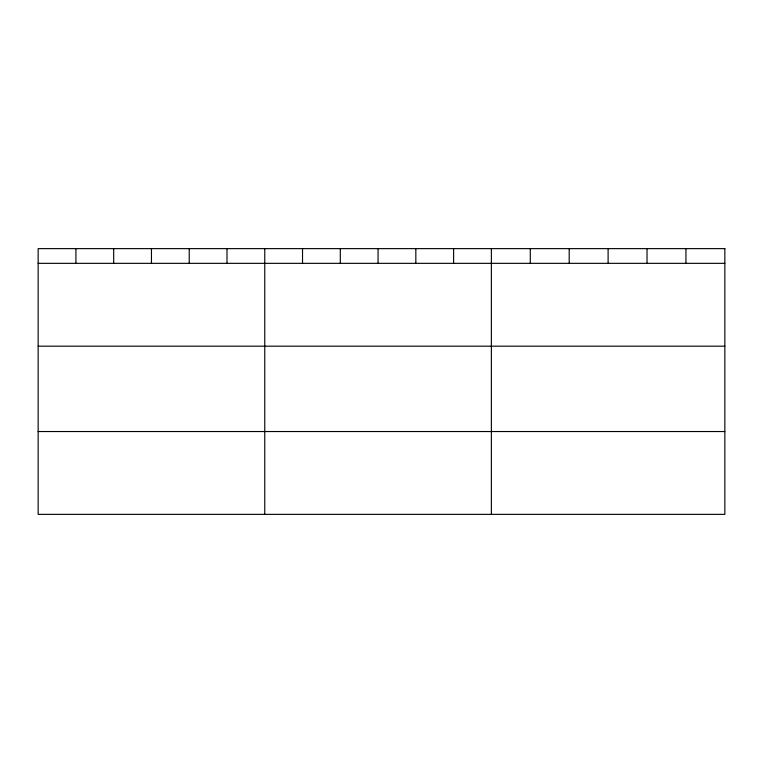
<?xml version="1.0" encoding="UTF-8"?>
<svg xmlns="http://www.w3.org/2000/svg" width="763" height="763" viewBox="0 0 763 763"><rect width="100%" height="100%" fill="white"/><g stroke="black" fill="none" stroke-linecap="round" stroke-linejoin="round"><path stroke-width="1.14" d="M38.15 263.34L724.85 263.34M38.15 346.183L724.85 346.183M38.15 431.534L724.85 431.534M685.937 248.633L685.937 263.34M647.024 248.633L647.024 263.34M608.111 248.633L608.111 263.34M569.198 248.633L569.198 263.34M530.285 248.633L530.285 263.34M491.372 248.633L491.372 514.367M453.603 248.633L453.603 263.34M415.835 248.633L415.835 263.34M378.066 248.633L378.066 263.34M340.298 248.633L340.298 263.34M302.529 248.633L302.529 263.34M264.761 248.633L264.761 514.367M226.993 248.633L226.993 263.34M189.224 248.633L189.224 263.34M151.456 248.633L151.456 263.34M113.687 248.633L113.687 263.34M75.918 248.633L75.918 263.34M724.85 248.633L38.15 248.633L38.15 514.367L724.85 514.367L724.85 248.633"/></g></svg>
